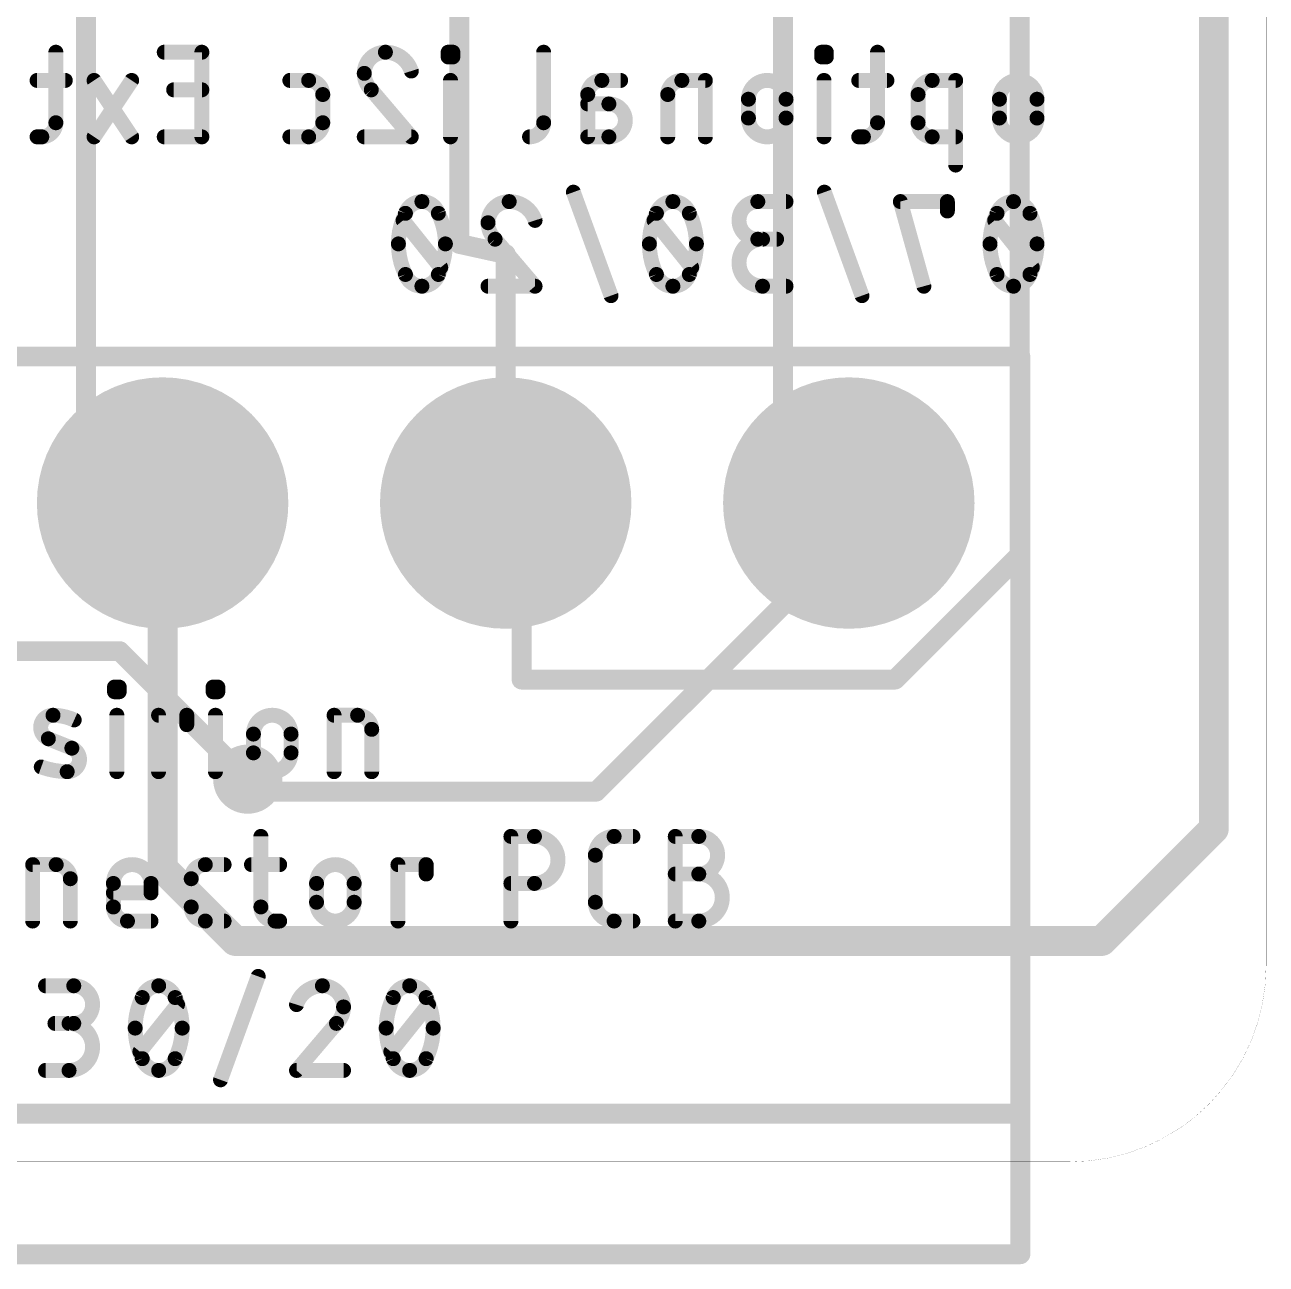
# Model space of a CAD drawing. Extents: x -319.4 to -300.4, y -295.5 to -269.4.
# Drawn here: x -313.04 to -300.38, y -295.52 to -282.88 of the extents above; entities that cross this region are included whole.
import ezdxf

# ---------------------------------------------------------------- set-up
doc = ezdxf.new("R2010")
doc.units = 0
for name, color, linetype in [('1', 12, 'CONTINUOUS'), ('16', 132, 'CONTINUOUS'), ('17', 110, 'CONTINUOUS'), ('18', 110, 'CONTINUOUS'), ('20', 31, 'CONTINUOUS'), ('21', 253, 'CONTINUOUS'), ('22', 253, 'CONTINUOUS'), ('30', 253, 'CONTINUOUS')]:
    doc.layers.add(name, color=color, linetype=linetype)

# ---------------------------------------------------------------- blocks, each defined once
blk = doc.blocks.new('ROUNDP')
at = {"const_width": 0.5}
blk.add_lwpolyline([(0, -0.25, 1), (0, 0.25, 1), (0, -0.25)], format="xyb", dxfattribs=at)
blk = doc.blocks.new('ROUNDV')
at = {"const_width": 0.5}
blk.add_lwpolyline([(0, -0.25, 1), (0, 0.25, 1), (0, -0.25)], format="xyb", dxfattribs=at)

msp = doc.modelspace()

# ---------------------------------------------------------------- linework, layer by layer
at = {"layer": '1'}
for points, const_width in [([(-300.9139, -276.733), (-300.9139, -291.084)], 0.3048), ([(-312.42, -287.655), (-312.42, -278.765)], 0.2032), ([(-311.785, -287.655), (-312.42, -287.655)], 0.2032), ([(-311.785, -287.655), (-311.6372, -287.759)], 0.2032), ([(-311.6372, -291.4858), (-311.6372, -287.759)], 0.3048), ([(-304.6372, -287.759), (-304.6372, -288.1272)], 0.2032), ([(-304.6372, -288.1272), (-307.213, -290.703)], 0.2032), ([(-310.642, -290.703), (-310.769, -290.576)], 0.2032), ([(-307.213, -290.703), (-310.642, -290.703)], 0.2032), ([(-300.9139, -291.084), (-302.0569, -292.227)], 0.3048), ([(-310.896, -292.227), (-311.6372, -291.4858)], 0.3048), ([(-302.0569, -292.227), (-310.896, -292.227)], 0.3048)]:
    msp.add_lwpolyline(points, dxfattribs=dict(at, const_width=const_width))
for points, const_width in [([(-312.42, -287.6042, 1), (-312.42, -287.7058)], 0.1016), ([(-311.7558, -287.6135, 1), (-311.8142, -287.6965)], 0.1016), ([(-311.785, -287.7058, 1), (-311.785, -287.6042)], 0.1016), ([(-312.4708, -287.655, 1), (-312.3692, -287.655)], 0.1016), ([(-311.561, -287.759, 1), (-311.7134, -287.759)], 0.1524), ([(-311.6664, -287.8005, 1), (-311.608, -287.7175)], 0.1016), ([(-304.5864, -287.759, 1), (-304.688, -287.759)], 0.1016), ([(-304.688, -288.1272, 1), (-304.5864, -288.1272)], 0.1016), ([(-304.6013, -288.1631, 1), (-304.6731, -288.0913)], 0.1016), ([(-310.7331, -290.5401, 1), (-310.8049, -290.6119)], 0.1016), ([(-310.642, -290.6522, 1), (-310.642, -290.7538)], 0.1016), ([(-310.6779, -290.7389, 1), (-310.6061, -290.6671)], 0.1016), ([(-307.2489, -290.6671, 1), (-307.1771, -290.7389)], 0.1016), ([(-307.213, -290.7538, 1), (-307.213, -290.6522)], 0.1016), ([(-300.86, -291.1379, 1), (-300.9678, -291.0301)], 0.1524), ([(-300.9901, -291.084, 1), (-300.8377, -291.084)], 0.1524), ([(-311.5833, -291.4319, 1), (-311.6911, -291.5397)], 0.1524), ([(-311.7134, -291.4858, 1), (-311.561, -291.4858)], 0.1524), ([(-310.896, -292.1508, 1), (-310.896, -292.3032)], 0.1524), ([(-310.9499, -292.2809, 1), (-310.8421, -292.1731)], 0.1524), ([(-302.1108, -292.1731, 1), (-302.003, -292.2809)], 0.1524), ([(-302.0569, -292.3032, 1), (-302.0569, -292.1508)], 0.1524)]:
    msp.add_lwpolyline(points, format="xyb", dxfattribs=dict(at, const_width=const_width))
at = {"layer": '16', "const_width": 0.2032}
for points in [[(-302.895, -288.29), (-302.895, -278.765)], [(-305.308, -287.3305), (-305.308, -280.797)], [(-308.61, -285.115), (-308.61, -282.575)], [(-308.1372, -285.219), (-308.61, -285.115)], [(-308.1372, -287.759), (-308.1372, -285.219)], [(-305.308, -287.3305), (-304.6372, -287.759)], [(-307.975, -288.29), (-308.1372, -287.759)], [(-307.975, -288.29), (-307.975, -289.56)], [(-304.165, -289.56), (-302.895, -288.29)], [(-312.0747, -289.2703), (-316.47, -289.2703)], [(-310.769, -290.576), (-312.0747, -289.2703)], [(-307.975, -289.56), (-304.165, -289.56)]]:
    msp.add_lwpolyline(points, dxfattribs=at)
at = {"layer": '16', "const_width": 0.1016}
for points in [[(-308.5991, -285.0654, 1), (-308.6209, -285.1646)], [(-308.6608, -285.115, 1), (-308.5592, -285.115)], [(-308.0864, -285.219, 1), (-308.188, -285.219)], [(-308.1481, -285.2686, 1), (-308.1263, -285.1694)], [(-305.2807, -287.2877, 1), (-305.3353, -287.3733)], [(-305.3588, -287.3305, 1), (-305.2572, -287.3305)], [(-308.0886, -287.7442, 1), (-308.1858, -287.7738)], [(-308.188, -287.759, 1), (-308.0864, -287.759)], [(-304.6645, -287.8018, 1), (-304.6099, -287.7162)], [(-307.9242, -288.29, 1), (-308.0258, -288.29)], [(-302.8591, -288.3259, 1), (-302.9309, -288.2541)], [(-308.0236, -288.3048, 1), (-307.9264, -288.2752)], [(-302.9458, -288.29, 1), (-302.8442, -288.29)], [(-312.0388, -289.2344, 1), (-312.1106, -289.3062)], [(-312.0747, -289.3211, 1), (-312.0747, -289.2195)], [(-307.975, -289.5092, 1), (-307.975, -289.6108)], [(-304.2009, -289.5241, 1), (-304.1291, -289.5959)], [(-304.165, -289.6108, 1), (-304.165, -289.5092)], [(-308.0258, -289.56, 1), (-307.9242, -289.56)], [(-310.8049, -290.6119, 1), (-310.7331, -290.5401)]]:
    msp.add_lwpolyline(points, format="xyb", dxfattribs=at)
at = {"layer": '20', "const_width": 0.001}
for points in [[(-300.38, -292.48), (-300.38, -271.4)], [(-317.38, -294.48), (-302.38, -294.48)]]:
    msp.add_lwpolyline(points, dxfattribs=at)
at = {"layer": '20'}
for points, const_width in [([(-302.38, -294.48, 0.4142), (-300.38, -292.48)], 0.001), ([(-300.3798, -292.48, 1), (-300.3802, -292.48)], 0.0005), ([(-300.3802, -292.48, 1), (-300.3798, -292.48)], 0.0005), ([(-302.38, -294.4798, 1), (-302.38, -294.4803)], 0.0005), ([(-302.38, -294.4803, 1), (-302.38, -294.4798)], 0.0005)]:
    msp.add_lwpolyline(points, format="xyb", dxfattribs=dict(at, const_width=const_width))
at = {"layer": '21'}
for points, const_width in [([(-316.8872, -286.264), (-306.3872, -286.264)], 0.2032), ([(-313.3872, -286.264), (-302.8872, -286.264)], 0.2032), ([(-302.8872, -286.264), (-302.8872, -293.988)], 0.2032), ([(-312.1279, -289.6842), (-312.1279, -289.6362)], 0.1524), ([(-312.1279, -289.6362), (-312.0799, -289.6362)], 0.1524), ([(-312.0799, -289.6842), (-312.1279, -289.6842)], 0.1524), ([(-312.0799, -289.6362), (-312.0799, -289.6842)], 0.1524), ([(-311.1221, -289.6842), (-311.1221, -289.6362)], 0.1524), ([(-311.1221, -289.6362), (-311.0741, -289.6362)], 0.1524), ([(-311.0741, -289.6842), (-311.1221, -289.6842)], 0.1524), ([(-311.0741, -289.6362), (-311.0741, -289.6842)], 0.1524), ([(-312.1039, -290.4998), (-312.1039, -289.9241)], 0.1524), ([(-311.6786, -290.4998), (-311.6786, -289.9241)], 0.1524), ([(-311.6786, -289.9241), (-311.3907, -289.9241)], 0.1524), ([(-311.3907, -289.9241), (-311.3907, -290.02)], 0.1524), ([(-311.0981, -290.4998), (-311.0981, -289.9241)], 0.1524), ([(-309.8879, -290.4998), (-309.8879, -289.9241)], 0.1524), ([(-309.8879, -289.9241), (-309.648, -289.9241)], 0.1524), ([(-312.5631, -290.2599), (-312.803, -290.164)], 0.1524), ([(-310.7109, -290.3079), (-310.7109, -290.116)], 0.1524), ([(-310.3271, -290.116), (-310.3271, -290.3079)], 0.1524), ([(-309.5041, -290.068), (-309.5041, -290.4998)], 0.1524), ([(-310.6347, -291.1602), (-310.6347, -291.8799)], 0.1524), ([(-308.0838, -292.0238), (-308.0838, -291.1602)], 0.1524), ([(-308.0838, -291.1602), (-307.8439, -291.1602)], 0.1524), ([(-307.0313, -291.1602), (-306.8394, -291.1602)], 0.1524), ([(-306.4074, -292.0238), (-306.4074, -291.1602)], 0.1524), ([(-306.4074, -291.1602), (-306.1675, -291.1602)], 0.1524), ([(-312.9626, -292.0238), (-312.9626, -291.4481)], 0.1524), ([(-312.9626, -291.4481), (-312.7227, -291.4481)], 0.1524), ([(-311.2017, -291.4481), (-311.0098, -291.4481)], 0.1524), ([(-310.7307, -291.4481), (-310.4428, -291.4481)], 0.1524), ([(-309.2364, -292.0238), (-309.2364, -291.4481)], 0.1524), ([(-309.2364, -291.4481), (-308.9485, -291.4481)], 0.1524), ([(-308.9485, -291.4481), (-308.9485, -291.544)], 0.1524), ([(-307.2232, -291.8319), (-307.2232, -291.3521)], 0.1524), ([(-306.4074, -291.544), (-306.1675, -291.544)], 0.1524), ([(-312.5788, -291.592), (-312.5788, -292.0238)], 0.1524), ([(-312.1396, -291.8799), (-312.1396, -291.64)], 0.1524), ([(-311.7558, -291.64), (-311.7558, -291.7359)], 0.1524), ([(-311.3456, -291.8799), (-311.3456, -291.592)], 0.1524), ([(-310.067, -291.8319), (-310.067, -291.64)], 0.1524), ([(-309.6832, -291.64), (-309.6832, -291.8319)], 0.1524), ([(-307.8439, -291.64), (-308.0838, -291.64)], 0.1524), ([(-311.7558, -291.7359), (-312.1396, -291.7359)], 0.1524), ([(-311.7558, -292.0238), (-311.9957, -292.0238)], 0.1524), ([(-311.0098, -292.0238), (-311.2017, -292.0238)], 0.1524), ([(-310.4908, -292.0238), (-310.4428, -292.0238)], 0.1524), ([(-306.8394, -292.0238), (-307.0313, -292.0238)], 0.1524), ([(-306.1675, -292.0238), (-306.4074, -292.0238)], 0.1524), ([(-311.0462, -293.6438), (-310.6623, -292.5882)], 0.1524), ([(-312.8315, -292.6842), (-312.5436, -292.6842)], 0.1524), ([(-311.8691, -293.3559), (-311.4853, -292.8761)], 0.1524), ([(-309.3088, -293.3559), (-308.925, -292.8761)], 0.1524), ([(-312.5436, -293.068), (-312.7355, -293.068)], 0.1524), ([(-309.8634, -293.068), (-310.2712, -293.5478)], 0.1524), ([(-312.8315, -293.5478), (-312.5916, -293.5478)], 0.1524), ([(-310.2712, -293.5478), (-309.7914, -293.5478)], 0.1524), ([(-306.3872, -293.988), (-316.8872, -293.988)], 0.2032), ([(-302.8872, -293.988), (-313.3872, -293.988)], 0.2032), ([(-302.8872, -293.988), (-302.8872, -295.423)], 0.2032), ([(-306.3872, -295.423), (-316.8872, -295.423)], 0.2032), ([(-302.8872, -295.423), (-313.3872, -295.423)], 0.2032)]:
    msp.add_lwpolyline(points, dxfattribs=dict(at, const_width=const_width))
for points, const_width in [([(-306.3872, -286.3148, 1), (-306.3872, -286.2132)], 0.1016), ([(-302.8364, -286.264, 1), (-302.938, -286.264)], 0.1016), ([(-302.8872, -286.3148, 1), (-302.8872, -286.2132)], 0.1016), ([(-312.0898, -289.6362, 1), (-312.166, -289.6362)], 0.0762), ([(-312.1279, -289.5981, 1), (-312.1279, -289.6743)], 0.0762), ([(-312.1279, -289.6461, 1), (-312.1279, -289.7223)], 0.0762), ([(-312.0418, -289.6362, 1), (-312.118, -289.6362)], 0.0762), ([(-312.0799, -289.6743, 1), (-312.0799, -289.5981)], 0.0762), ([(-312.0799, -289.7223, 1), (-312.0799, -289.6461)], 0.0762), ([(-311.084, -289.6362, 1), (-311.1602, -289.6362)], 0.0762), ([(-311.1221, -289.5981, 1), (-311.1221, -289.6743)], 0.0762), ([(-311.1221, -289.6461, 1), (-311.1221, -289.7223)], 0.0762), ([(-311.036, -289.6362, 1), (-311.1122, -289.6362)], 0.0762), ([(-311.0741, -289.6743, 1), (-311.0741, -289.5981)], 0.0762), ([(-311.0741, -289.7223, 1), (-311.0741, -289.6461)], 0.0762), ([(-312.166, -289.6842, 1), (-312.0898, -289.6842)], 0.0762), ([(-312.118, -289.6842, 1), (-312.0418, -289.6842)], 0.0762), ([(-311.1602, -289.6842, 1), (-311.084, -289.6842)], 0.0762), ([(-311.1122, -289.6842, 1), (-311.036, -289.6842)], 0.0762), ([(-312.755, -289.9241, 0.8318), (-312.803, -290.164)], 0.1524), ([(-312.7545, -289.886, 1), (-312.7556, -289.9622)], 0.0762), ([(-312.5391, -289.972, 0.1025), (-312.755, -289.9241)], 0.1524), ([(-312.7556, -289.9622, 1), (-312.7545, -289.886)], 0.0762), ([(-312.0658, -289.9241, 1), (-312.142, -289.9241)], 0.0762), ([(-311.6405, -289.9241, 1), (-311.7167, -289.9241)], 0.0762), ([(-311.6786, -289.886, 1), (-311.6786, -289.9622)], 0.0762), ([(-311.3526, -289.9241, 1), (-311.4288, -289.9241)], 0.0762), ([(-311.3907, -289.9622, 1), (-311.3907, -289.886)], 0.0762), ([(-311.06, -289.9241, 1), (-311.1362, -289.9241)], 0.0762), ([(-310.3271, -290.116, 1), (-310.7109, -290.116)], 0.1524), ([(-309.8498, -289.9241, 1), (-309.926, -289.9241)], 0.0762), ([(-309.8879, -289.886, 1), (-309.8879, -289.9622)], 0.0762), ([(-309.5041, -290.068, 0.4142), (-309.648, -289.9241)], 0.1524), ([(-309.648, -289.886, 1), (-309.648, -289.9622)], 0.0762), ([(-309.648, -289.9622, 1), (-309.648, -289.886)], 0.0762), ([(-312.5548, -290.0068, 1), (-312.5235, -289.9373)], 0.0762), ([(-311.4288, -290.02, 1), (-311.3526, -290.02)], 0.0762), ([(-312.7888, -290.1286, 1), (-312.8171, -290.1993)], 0.0762), ([(-312.8171, -290.1993, 1), (-312.7888, -290.1286)], 0.0762), ([(-310.6728, -290.116, 1), (-310.749, -290.116)], 0.0762), ([(-310.749, -290.116, 1), (-310.6728, -290.116)], 0.0762), ([(-310.289, -290.116, 1), (-310.3652, -290.116)], 0.0762), ([(-310.3652, -290.116, 1), (-310.289, -290.116)], 0.0762), ([(-309.466, -290.068, 1), (-309.5422, -290.068)], 0.0762), ([(-309.5422, -290.068, 1), (-309.466, -290.068)], 0.0762), ([(-312.6111, -290.4998, 0.8318), (-312.5631, -290.2599)], 0.1524), ([(-312.549, -290.2245, 1), (-312.5772, -290.2953)], 0.0762), ([(-312.5772, -290.2953, 1), (-312.549, -290.2245)], 0.0762), ([(-310.7109, -290.3079, 1), (-310.3271, -290.3079)], 0.1524), ([(-310.6728, -290.3079, 1), (-310.749, -290.3079)], 0.0762), ([(-310.289, -290.3079, 1), (-310.3652, -290.3079)], 0.0762), ([(-310.749, -290.3079, 1), (-310.6728, -290.3079)], 0.0762), ([(-310.3652, -290.3079, 1), (-310.289, -290.3079)], 0.0762), ([(-312.875, -290.4518, 0.083), (-312.6111, -290.4998)], 0.1524), ([(-312.8621, -290.416, 1), (-312.8879, -290.4877)], 0.0762), ([(-312.6105, -290.4617, 1), (-312.6116, -290.5379)], 0.0762), ([(-312.6116, -290.5379, 1), (-312.6105, -290.4617)], 0.0762), ([(-312.142, -290.4998, 1), (-312.0658, -290.4998)], 0.0762), ([(-311.7167, -290.4998, 1), (-311.6405, -290.4998)], 0.0762), ([(-311.1362, -290.4998, 1), (-311.06, -290.4998)], 0.0762), ([(-309.926, -290.4998, 1), (-309.8498, -290.4998)], 0.0762), ([(-309.5422, -290.4998, 1), (-309.466, -290.4998)], 0.0762), ([(-310.5966, -291.1602, 1), (-310.6728, -291.1602)], 0.0762), ([(-308.0457, -291.1602, 1), (-308.1219, -291.1602)], 0.0762), ([(-308.0838, -291.1221, 1), (-308.0838, -291.1983)], 0.0762), ([(-307.8439, -291.64, 1), (-307.8439, -291.1602)], 0.1524), ([(-307.8439, -291.1221, 1), (-307.8439, -291.1983)], 0.0762), ([(-307.8439, -291.1983, 1), (-307.8439, -291.1221)], 0.0762), ([(-307.0313, -291.1602, 0.4142), (-307.2232, -291.3521)], 0.1524), ([(-307.0313, -291.1221, 1), (-307.0313, -291.1983)], 0.0762), ([(-307.0313, -291.1983, 1), (-307.0313, -291.1221)], 0.0762), ([(-306.8394, -291.1983, 1), (-306.8394, -291.1221)], 0.0762), ([(-306.3693, -291.1602, 1), (-306.4455, -291.1602)], 0.0762), ([(-306.4074, -291.1221, 1), (-306.4074, -291.1983)], 0.0762), ([(-306.1675, -291.544, 1), (-306.1675, -291.1602)], 0.1524), ([(-306.1675, -291.1221, 1), (-306.1675, -291.1983)], 0.0762), ([(-306.1675, -291.1983, 1), (-306.1675, -291.1221)], 0.0762), ([(-312.9245, -291.4481, 1), (-313.0007, -291.4481)], 0.0762), ([(-312.9626, -291.41, 1), (-312.9626, -291.4862)], 0.0762), ([(-312.5788, -291.592, 0.4142), (-312.7227, -291.4481)], 0.1524), ([(-312.7227, -291.41, 1), (-312.7227, -291.4862)], 0.0762), ([(-312.7227, -291.4862, 1), (-312.7227, -291.41)], 0.0762), ([(-311.7558, -291.64, 1), (-312.1396, -291.64)], 0.1524), ([(-311.2017, -291.4481, 0.4142), (-311.3456, -291.592)], 0.1524), ([(-311.2017, -291.41, 1), (-311.2017, -291.4862)], 0.0762), ([(-311.2017, -291.4862, 1), (-311.2017, -291.41)], 0.0762), ([(-311.0098, -291.4862, 1), (-311.0098, -291.41)], 0.0762), ([(-310.7307, -291.41, 1), (-310.7307, -291.4862)], 0.0762), ([(-310.4428, -291.4862, 1), (-310.4428, -291.41)], 0.0762), ([(-309.6832, -291.64, 1), (-310.067, -291.64)], 0.1524), ([(-309.1983, -291.4481, 1), (-309.2745, -291.4481)], 0.0762), ([(-309.2364, -291.41, 1), (-309.2364, -291.4862)], 0.0762), ([(-308.9104, -291.4481, 1), (-308.9866, -291.4481)], 0.0762), ([(-308.9485, -291.4862, 1), (-308.9485, -291.41)], 0.0762), ([(-307.1851, -291.3521, 1), (-307.2613, -291.3521)], 0.0762), ([(-307.2613, -291.3521, 1), (-307.1851, -291.3521)], 0.0762), ([(-308.9866, -291.544, 1), (-308.9104, -291.544)], 0.0762), ([(-306.4074, -291.5059, 1), (-306.4074, -291.5821)], 0.0762), ([(-306.1675, -292.0238, 1), (-306.1675, -291.544)], 0.1524), ([(-306.1675, -291.5059, 1), (-306.1675, -291.5821)], 0.0762), ([(-306.1675, -291.5059, 1), (-306.1675, -291.5821)], 0.0762), ([(-306.1675, -291.5821, 1), (-306.1675, -291.5059)], 0.0762), ([(-312.5407, -291.592, 1), (-312.6169, -291.592)], 0.0762), ([(-312.6169, -291.592, 1), (-312.5407, -291.592)], 0.0762), ([(-312.1015, -291.64, 1), (-312.1777, -291.64)], 0.0762), ([(-312.1777, -291.64, 1), (-312.1015, -291.64)], 0.0762), ([(-311.7177, -291.64, 1), (-311.7939, -291.64)], 0.0762), ([(-311.7939, -291.64, 1), (-311.7177, -291.64)], 0.0762), ([(-311.3075, -291.592, 1), (-311.3837, -291.592)], 0.0762), ([(-311.3837, -291.592, 1), (-311.3075, -291.592)], 0.0762), ([(-310.0289, -291.64, 1), (-310.1051, -291.64)], 0.0762), ([(-310.1051, -291.64, 1), (-310.0289, -291.64)], 0.0762), ([(-309.6451, -291.64, 1), (-309.7213, -291.64)], 0.0762), ([(-309.7213, -291.64, 1), (-309.6451, -291.64)], 0.0762), ([(-308.0838, -291.6019, 1), (-308.0838, -291.6781)], 0.0762), ([(-307.8439, -291.6019, 1), (-307.8439, -291.6781)], 0.0762), ([(-307.8439, -291.6781, 1), (-307.8439, -291.6019)], 0.0762), ([(-312.1396, -291.6978, 1), (-312.1396, -291.774)], 0.0762), ([(-311.7939, -291.7359, 1), (-311.7177, -291.7359)], 0.0762), ([(-311.7558, -291.774, 1), (-311.7558, -291.6978)], 0.0762), ([(-310.067, -291.8319, 1), (-309.6832, -291.8319)], 0.1524), ([(-310.0289, -291.8319, 1), (-310.1051, -291.8319)], 0.0762), ([(-309.6451, -291.8319, 1), (-309.7213, -291.8319)], 0.0762), ([(-307.2232, -291.8319, 0.4142), (-307.0313, -292.0238)], 0.1524), ([(-307.1851, -291.8319, 1), (-307.2613, -291.8319)], 0.0762), ([(-312.1396, -291.8799, 0.4142), (-311.9957, -292.0238)], 0.1524), ([(-312.1015, -291.8799, 1), (-312.1777, -291.8799)], 0.0762), ([(-312.1777, -291.8799, 1), (-312.1015, -291.8799)], 0.0762), ([(-311.3456, -291.8799, 0.4142), (-311.2017, -292.0238)], 0.1524), ([(-311.3075, -291.8799, 1), (-311.3837, -291.8799)], 0.0762), ([(-311.3837, -291.8799, 1), (-311.3075, -291.8799)], 0.0762), ([(-310.6347, -291.8799, 0.4142), (-310.4908, -292.0238)], 0.1524), ([(-310.5966, -291.8799, 1), (-310.6728, -291.8799)], 0.0762), ([(-310.6728, -291.8799, 1), (-310.5966, -291.8799)], 0.0762), ([(-310.1051, -291.8319, 1), (-310.0289, -291.8319)], 0.0762), ([(-309.7213, -291.8319, 1), (-309.6451, -291.8319)], 0.0762), ([(-307.2613, -291.8319, 1), (-307.1851, -291.8319)], 0.0762), ([(-313.0007, -292.0238, 1), (-312.9245, -292.0238)], 0.0762), ([(-312.6169, -292.0238, 1), (-312.5407, -292.0238)], 0.0762), ([(-311.9957, -291.9857, 1), (-311.9957, -292.0619)], 0.0762), ([(-311.9957, -292.0619, 1), (-311.9957, -291.9857)], 0.0762), ([(-311.7558, -292.0619, 1), (-311.7558, -291.9857)], 0.0762), ([(-311.2017, -291.9857, 1), (-311.2017, -292.0619)], 0.0762), ([(-311.2017, -292.0619, 1), (-311.2017, -291.9857)], 0.0762), ([(-311.0098, -292.0619, 1), (-311.0098, -291.9857)], 0.0762), ([(-310.4908, -291.9857, 1), (-310.4908, -292.0619)], 0.0762), ([(-310.4908, -292.0619, 1), (-310.4908, -291.9857)], 0.0762), ([(-310.4428, -292.0619, 1), (-310.4428, -291.9857)], 0.0762), ([(-309.2745, -292.0238, 1), (-309.1983, -292.0238)], 0.0762), ([(-308.1219, -292.0238, 1), (-308.0457, -292.0238)], 0.0762), ([(-307.0313, -291.9857, 1), (-307.0313, -292.0619)], 0.0762), ([(-307.0313, -292.0619, 1), (-307.0313, -291.9857)], 0.0762), ([(-306.8394, -292.0619, 1), (-306.8394, -291.9857)], 0.0762), ([(-306.4074, -291.9857, 1), (-306.4074, -292.0619)], 0.0762), ([(-306.4455, -292.0238, 1), (-306.3693, -292.0238)], 0.0762), ([(-306.1675, -291.9857, 1), (-306.1675, -292.0619)], 0.0762), ([(-306.1675, -292.0619, 1), (-306.1675, -291.9857)], 0.0762), ([(-310.6265, -292.6013, 1), (-310.6981, -292.5752)], 0.0762), ([(-312.8315, -292.6461, 1), (-312.8315, -292.7223)], 0.0762), ([(-312.5436, -293.068, 1), (-312.5436, -292.6842)], 0.1524), ([(-312.5436, -292.6461, 1), (-312.5436, -292.7223)], 0.0762), ([(-312.5436, -292.7223, 1), (-312.5436, -292.6461)], 0.0762), ([(-311.6772, -292.6842, 0.3205), (-311.8451, -292.8041)], 0.1524), ([(-311.5093, -292.8041, 0.3205), (-311.6772, -292.6842)], 0.1524), ([(-311.6772, -292.6461, 1), (-311.6772, -292.7223)], 0.0762), ([(-311.6772, -292.7223, 1), (-311.6772, -292.6461)], 0.0762), ([(-310.0073, -292.6842, 0.3252), (-310.2712, -292.8761)], 0.1524), ([(-309.7914, -292.9001, 0.4142), (-310.0073, -292.6842)], 0.1524), ([(-310.0073, -292.6461, 1), (-310.0073, -292.7223)], 0.0762), ([(-310.0073, -292.7223, 1), (-310.0073, -292.6461)], 0.0762), ([(-309.1169, -292.6842, 0.3205), (-309.2848, -292.8041)], 0.1524), ([(-308.949, -292.8041, 0.3205), (-309.1169, -292.6842)], 0.1524), ([(-309.1169, -292.6461, 1), (-309.1169, -292.7223)], 0.0762), ([(-309.1169, -292.7223, 1), (-309.1169, -292.6461)], 0.0762), ([(-311.8451, -292.8041, 0.1139), (-311.9171, -293.116)], 0.1524), ([(-311.8812, -292.7918, 1), (-311.8091, -292.8165)], 0.0762), ([(-311.8109, -292.8208, 1), (-311.8794, -292.7875)], 0.0762), ([(-311.4373, -293.116, 0.1139), (-311.5093, -292.8041)], 0.1524), ([(-311.475, -292.7875, 1), (-311.5435, -292.8208)], 0.0762), ([(-311.5453, -292.8165, 1), (-311.4732, -292.7918)], 0.0762), ([(-309.2848, -292.8041, 0.1139), (-309.3568, -293.116)], 0.1524), ([(-309.3208, -292.7918, 1), (-309.2488, -292.8165)], 0.0762), ([(-309.2506, -292.8208, 1), (-309.3191, -292.7875)], 0.0762), ([(-308.877, -293.116, 0.1139), (-308.949, -292.8041)], 0.1524), ([(-308.9147, -292.7875, 1), (-308.9832, -292.8208)], 0.0762), ([(-308.985, -292.8165, 1), (-308.9129, -292.7918)], 0.0762), ([(-311.4555, -292.8999, 1), (-311.515, -292.8523)], 0.0762), ([(-310.3074, -292.8644, 1), (-310.2349, -292.8879)], 0.0762), ([(-309.8634, -293.068, 0.2053), (-309.7914, -292.9001)], 0.1524), ([(-309.7533, -292.9001, 1), (-309.8295, -292.9001)], 0.0762), ([(-309.8295, -292.9001, 1), (-309.7533, -292.9001)], 0.0762), ([(-308.8952, -292.8999, 1), (-308.9547, -292.8523)], 0.0762), ([(-312.7355, -293.0299, 1), (-312.7355, -293.1061)], 0.0762), ([(-312.5916, -293.5478, 1), (-312.5916, -293.068)], 0.1524), ([(-312.5916, -293.0299, 1), (-312.5916, -293.1061)], 0.0762), ([(-312.5436, -293.0299, 1), (-312.5436, -293.1061)], 0.0762), ([(-312.5436, -293.1061, 1), (-312.5436, -293.0299)], 0.0762), ([(-309.8896, -293.0404, 1), (-309.8371, -293.0956)], 0.0762), ([(-309.8343, -293.0927, 1), (-309.8924, -293.0433)], 0.0762), ([(-311.9171, -293.116, 0.1139), (-311.8451, -293.4279)], 0.1524), ([(-311.879, -293.116, 1), (-311.9552, -293.116)], 0.0762), ([(-311.9552, -293.116, 1), (-311.879, -293.116)], 0.0762), ([(-311.5093, -293.4279, 0.1139), (-311.4373, -293.116)], 0.1524), ([(-311.3992, -293.116, 1), (-311.4754, -293.116)], 0.0762), ([(-311.4754, -293.116, 1), (-311.3992, -293.116)], 0.0762), ([(-309.3568, -293.116, 0.1139), (-309.2848, -293.4279)], 0.1524), ([(-309.3187, -293.116, 1), (-309.3949, -293.116)], 0.0762), ([(-309.3949, -293.116, 1), (-309.3187, -293.116)], 0.0762), ([(-308.949, -293.4279, 0.1139), (-308.877, -293.116)], 0.1524), ([(-308.8389, -293.116, 1), (-308.9151, -293.116)], 0.0762), ([(-308.9151, -293.116, 1), (-308.8389, -293.116)], 0.0762), ([(-311.8989, -293.3321, 1), (-311.8394, -293.3797)], 0.0762), ([(-311.8091, -293.4155, 1), (-311.8812, -293.4402)], 0.0762), ([(-311.8451, -293.4279, 0.3205), (-311.6772, -293.5478)], 0.1524), ([(-311.8794, -293.4446, 1), (-311.8109, -293.4112)], 0.0762), ([(-311.6772, -293.5478, 0.3205), (-311.5093, -293.4279)], 0.1524), ([(-311.5435, -293.4112, 1), (-311.475, -293.4446)], 0.0762), ([(-311.4732, -293.4402, 1), (-311.5453, -293.4155)], 0.0762), ([(-309.3385, -293.3321, 1), (-309.279, -293.3797)], 0.0762), ([(-309.2848, -293.4279, 0.3205), (-309.1169, -293.5478)], 0.1524), ([(-309.2488, -293.4155, 1), (-309.3208, -293.4402)], 0.0762), ([(-309.3191, -293.4446, 1), (-309.2506, -293.4112)], 0.0762), ([(-309.1169, -293.5478, 0.3205), (-308.949, -293.4279)], 0.1524), ([(-308.9832, -293.4112, 1), (-308.9147, -293.4446)], 0.0762), ([(-308.9129, -293.4402, 1), (-308.985, -293.4155)], 0.0762), ([(-312.8315, -293.5097, 1), (-312.8315, -293.5859)], 0.0762), ([(-312.5916, -293.5097, 1), (-312.5916, -293.5859)], 0.0762), ([(-312.5916, -293.5859, 1), (-312.5916, -293.5097)], 0.0762), ([(-311.6772, -293.5097, 1), (-311.6772, -293.5859)], 0.0762), ([(-311.6772, -293.5859, 1), (-311.6772, -293.5097)], 0.0762), ([(-310.2712, -293.5097, 1), (-310.2712, -293.5859)], 0.0762), ([(-310.3002, -293.5231, 1), (-310.2421, -293.5725)], 0.0762), ([(-309.7914, -293.5859, 1), (-309.7914, -293.5097)], 0.0762), ([(-309.1169, -293.5097, 1), (-309.1169, -293.5859)], 0.0762), ([(-309.1169, -293.5859, 1), (-309.1169, -293.5097)], 0.0762), ([(-311.082, -293.6307, 1), (-311.0103, -293.6568)], 0.0762), ([(-306.3872, -294.0388, 1), (-306.3872, -293.9372)], 0.1016), ([(-302.8364, -293.988, 1), (-302.938, -293.988)], 0.1016), ([(-302.8872, -294.0388, 1), (-302.8872, -293.9372)], 0.1016), ([(-302.938, -293.988, 1), (-302.8364, -293.988)], 0.1016), ([(-306.3872, -295.4738, 1), (-306.3872, -295.3722)], 0.1016), ([(-302.938, -295.423, 1), (-302.8364, -295.423)], 0.1016), ([(-302.8872, -295.4738, 1), (-302.8872, -295.3722)], 0.1016)]:
    msp.add_lwpolyline(points, format="xyb", dxfattribs=dict(at, const_width=const_width))
at = {"layer": '22', "const_width": 0.1524}
for points in [[(-312.726, -283.1592), (-312.726, -283.8789)], [(-311.2366, -283.1592), (-311.6205, -283.1592)], [(-311.2366, -284.0228), (-311.2366, -283.1592)], [(-308.6763, -283.1592), (-308.7243, -283.1592)], [(-308.7243, -283.1592), (-308.7243, -283.2072)], [(-308.7243, -283.2072), (-308.6763, -283.2072)], [(-308.6763, -283.2072), (-308.6763, -283.1592)], [(-307.7502, -283.1592), (-307.7502, -283.8789)], [(-304.8663, -283.1592), (-304.9143, -283.1592)], [(-304.9143, -283.1592), (-304.9143, -283.2072)], [(-304.9143, -283.2072), (-304.8663, -283.2072)], [(-304.8663, -283.2072), (-304.8663, -283.1592)], [(-304.344, -283.1592), (-304.344, -283.8789)], [(-312.63, -283.4471), (-312.9179, -283.4471)], [(-311.9526, -284.0228), (-312.3364, -283.4471)], [(-311.9526, -283.4471), (-312.3364, -284.0228)], [(-310.1473, -283.4471), (-310.3392, -283.4471)], [(-308.7003, -284.0228), (-308.7003, -283.4471)], [(-307.1565, -283.4471), (-306.9646, -283.4471)], [(-306.1005, -283.4471), (-306.3403, -283.4471)], [(-306.1005, -284.0228), (-306.1005, -283.4471)], [(-304.8903, -284.0228), (-304.8903, -283.4471)], [(-304.2481, -283.4471), (-304.5359, -283.4471)], [(-303.5469, -283.4471), (-303.7868, -283.4471)], [(-303.5469, -284.3107), (-303.5469, -283.4471)], [(-311.2366, -283.543), (-311.5245, -283.543)], [(-310.0034, -283.8789), (-310.0034, -283.591)], [(-309.5083, -283.543), (-309.1005, -284.0228)], [(-307.3005, -284.0228), (-307.3005, -283.591)], [(-306.4843, -283.591), (-306.4843, -284.0228)], [(-303.9307, -283.591), (-303.9307, -283.8789)], [(-307.3005, -283.687), (-307.0846, -283.687)], [(-305.6613, -283.639), (-305.6613, -283.8309)], [(-305.2775, -283.8309), (-305.2775, -283.639)], [(-303.101, -283.639), (-303.101, -283.8309)], [(-302.7172, -283.8309), (-302.7172, -283.639)], [(-312.8699, -284.0228), (-312.9179, -284.0228)], [(-311.6205, -284.0228), (-311.2366, -284.0228)], [(-310.3392, -284.0228), (-310.1473, -284.0228)], [(-309.1005, -284.0228), (-309.5802, -284.0228)], [(-307.0846, -284.0228), (-307.3005, -284.0228)], [(-304.488, -284.0228), (-304.5359, -284.0228)], [(-303.7868, -284.0228), (-303.5469, -284.0228)], [(-307.0629, -285.6428), (-307.4467, -284.5872)], [(-304.5025, -285.6428), (-304.8864, -284.5872)], [(-305.2775, -284.6832), (-305.5654, -284.6832)], [(-303.6316, -284.6832), (-304.1114, -284.6832)], [(-304.1114, -284.6832), (-303.8715, -285.5468)], [(-303.6316, -284.7792), (-303.6316, -284.6832)], [(-308.8002, -285.3549), (-309.184, -284.8751)], [(-306.2399, -285.3549), (-306.6237, -284.8751)], [(-302.7652, -285.3549), (-303.149, -284.8751)], [(-308.2456, -285.067), (-307.8378, -285.5468)], [(-305.5654, -285.067), (-305.3735, -285.067)], [(-307.8378, -285.5468), (-308.3176, -285.5468)], [(-305.2775, -285.5468), (-305.5174, -285.5468)]]:
    msp.add_lwpolyline(points, dxfattribs=at)
at = {"layer": '22'}
for points, const_width in [([(-312.6879, -283.1592, 1), (-312.7641, -283.1592)], 0.0762), ([(-311.6205, -283.1211, 1), (-311.6205, -283.1973)], 0.0762), ([(-311.1986, -283.1592, 1), (-311.2747, -283.1592)], 0.0762), ([(-311.2366, -283.1973, 1), (-311.2366, -283.1211)], 0.0762), ([(-309.3643, -283.1592, 0.4142), (-309.5802, -283.3751)], 0.1524), ([(-309.1005, -283.3511, 0.3252), (-309.3643, -283.1592)], 0.1524), ([(-309.3643, -283.1211, 1), (-309.3643, -283.1973)], 0.0762), ([(-309.3643, -283.1973, 1), (-309.3643, -283.1211)], 0.0762), ([(-308.7243, -283.1211, 1), (-308.7243, -283.1973)], 0.0762), ([(-308.6862, -283.1592, 1), (-308.7624, -283.1592)], 0.0762), ([(-308.7243, -283.1691, 1), (-308.7243, -283.2453)], 0.0762), ([(-308.6382, -283.1592, 1), (-308.7144, -283.1592)], 0.0762), ([(-308.6763, -283.1973, 1), (-308.6763, -283.1211)], 0.0762), ([(-308.6763, -283.2453, 1), (-308.6763, -283.1691)], 0.0762), ([(-307.7121, -283.1592, 1), (-307.7883, -283.1592)], 0.0762), ([(-304.9143, -283.1211, 1), (-304.9143, -283.1973)], 0.0762), ([(-304.8762, -283.1592, 1), (-304.9524, -283.1592)], 0.0762), ([(-304.9143, -283.1691, 1), (-304.9143, -283.2453)], 0.0762), ([(-304.8282, -283.1592, 1), (-304.9044, -283.1592)], 0.0762), ([(-304.8663, -283.1973, 1), (-304.8663, -283.1211)], 0.0762), ([(-304.8663, -283.2453, 1), (-304.8663, -283.1691)], 0.0762), ([(-304.3059, -283.1592, 1), (-304.3821, -283.1592)], 0.0762), ([(-308.7624, -283.2072, 1), (-308.6862, -283.2072)], 0.0762), ([(-308.7144, -283.2072, 1), (-308.6382, -283.2072)], 0.0762), ([(-304.9524, -283.2072, 1), (-304.8762, -283.2072)], 0.0762), ([(-304.9044, -283.2072, 1), (-304.8282, -283.2072)], 0.0762), ([(-312.9179, -283.409, 1), (-312.9179, -283.4852)], 0.0762), ([(-312.63, -283.4852, 1), (-312.63, -283.409)], 0.0762), ([(-312.3047, -283.4259, 1), (-312.3681, -283.4682)], 0.0762), ([(-311.9209, -283.4682, 1), (-311.9843, -283.4259)], 0.0762), ([(-310.3392, -283.409, 1), (-310.3392, -283.4852)], 0.0762), ([(-310.0034, -283.591, 0.4142), (-310.1473, -283.4471)], 0.1524), ([(-310.1473, -283.409, 1), (-310.1473, -283.4852)], 0.0762), ([(-310.1473, -283.4852, 1), (-310.1473, -283.409)], 0.0762), ([(-309.5802, -283.3751, 0.2053), (-309.5083, -283.543)], 0.1524), ([(-309.5421, -283.3751, 1), (-309.6183, -283.3751)], 0.0762), ([(-309.6183, -283.3751, 1), (-309.5421, -283.3751)], 0.0762), ([(-309.1367, -283.3629, 1), (-309.0642, -283.3394)], 0.0762), ([(-308.6622, -283.4471, 1), (-308.7384, -283.4471)], 0.0762), ([(-307.1565, -283.4471, 0.4142), (-307.3005, -283.591)], 0.1524), ([(-307.1565, -283.409, 1), (-307.1565, -283.4852)], 0.0762), ([(-307.1565, -283.4852, 1), (-307.1565, -283.409)], 0.0762), ([(-306.9646, -283.4852, 1), (-306.9646, -283.409)], 0.0762), ([(-306.3403, -283.4471, 0.4142), (-306.4843, -283.591)], 0.1524), ([(-306.3403, -283.409, 1), (-306.3403, -283.4852)], 0.0762), ([(-306.3403, -283.4852, 1), (-306.3403, -283.409)], 0.0762), ([(-306.0624, -283.4471, 1), (-306.1386, -283.4471)], 0.0762), ([(-306.1005, -283.4852, 1), (-306.1005, -283.409)], 0.0762), ([(-305.2775, -283.639, 1), (-305.6613, -283.639)], 0.1524), ([(-304.8522, -283.4471, 1), (-304.9284, -283.4471)], 0.0762), ([(-304.5359, -283.409, 1), (-304.5359, -283.4852)], 0.0762), ([(-304.2481, -283.4852, 1), (-304.2481, -283.409)], 0.0762), ([(-303.7868, -283.4471, 0.4142), (-303.9307, -283.591)], 0.1524), ([(-303.7868, -283.409, 1), (-303.7868, -283.4852)], 0.0762), ([(-303.7868, -283.4852, 1), (-303.7868, -283.409)], 0.0762), ([(-303.5088, -283.4471, 1), (-303.585, -283.4471)], 0.0762), ([(-303.5469, -283.4852, 1), (-303.5469, -283.409)], 0.0762), ([(-302.7172, -283.639, 1), (-303.101, -283.639)], 0.1524), ([(-311.5245, -283.5049, 1), (-311.5245, -283.5811)], 0.0762), ([(-311.2366, -283.5811, 1), (-311.2366, -283.5049)], 0.0762), ([(-309.9653, -283.591, 1), (-310.0415, -283.591)], 0.0762), ([(-309.4792, -283.5183, 1), (-309.5373, -283.5677)], 0.0762), ([(-309.5345, -283.5706, 1), (-309.482, -283.5154)], 0.0762), ([(-307.2624, -283.591, 1), (-307.3386, -283.591)], 0.0762), ([(-306.4462, -283.591, 1), (-306.5224, -283.591)], 0.0762), ([(-303.8927, -283.591, 1), (-303.9688, -283.591)], 0.0762), ([(-310.0415, -283.591, 1), (-309.9653, -283.591)], 0.0762), ([(-307.3386, -283.591, 1), (-307.2624, -283.591)], 0.0762), ([(-307.3005, -283.6489, 1), (-307.3005, -283.7251)], 0.0762), ([(-307.0846, -284.0228, 1), (-307.0846, -283.687)], 0.1524), ([(-307.0846, -283.6489, 1), (-307.0846, -283.7251)], 0.0762), ([(-307.0846, -283.7251, 1), (-307.0846, -283.6489)], 0.0762), ([(-306.5224, -283.591, 1), (-306.4462, -283.591)], 0.0762), ([(-305.6232, -283.639, 1), (-305.6994, -283.639)], 0.0762), ([(-305.6994, -283.639, 1), (-305.6232, -283.639)], 0.0762), ([(-305.2394, -283.639, 1), (-305.3156, -283.639)], 0.0762), ([(-305.3156, -283.639, 1), (-305.2394, -283.639)], 0.0762), ([(-303.9688, -283.591, 1), (-303.8927, -283.591)], 0.0762), ([(-303.0629, -283.639, 1), (-303.1391, -283.639)], 0.0762), ([(-303.1391, -283.639, 1), (-303.0629, -283.639)], 0.0762), ([(-302.6791, -283.639, 1), (-302.7553, -283.639)], 0.0762), ([(-302.7553, -283.639, 1), (-302.6791, -283.639)], 0.0762), ([(-305.6613, -283.8309, 1), (-305.2775, -283.8309)], 0.1524), ([(-305.6232, -283.8309, 1), (-305.6994, -283.8309)], 0.0762), ([(-305.2394, -283.8309, 1), (-305.3156, -283.8309)], 0.0762), ([(-303.101, -283.8309, 1), (-302.7172, -283.8309)], 0.1524), ([(-303.0629, -283.8309, 1), (-303.1391, -283.8309)], 0.0762), ([(-302.6791, -283.8309, 1), (-302.7553, -283.8309)], 0.0762), ([(-312.8699, -284.0228, 0.4142), (-312.726, -283.8789)], 0.1524), ([(-312.6879, -283.8789, 1), (-312.7641, -283.8789)], 0.0762), ([(-312.7641, -283.8789, 1), (-312.6879, -283.8789)], 0.0762), ([(-310.1473, -284.0228, 0.4142), (-310.0034, -283.8789)], 0.1524), ([(-309.9653, -283.8789, 1), (-310.0415, -283.8789)], 0.0762), ([(-310.0415, -283.8789, 1), (-309.9653, -283.8789)], 0.0762), ([(-307.8942, -284.0228, 0.4142), (-307.7502, -283.8789)], 0.1524), ([(-307.7121, -283.8789, 1), (-307.7883, -283.8789)], 0.0762), ([(-307.7883, -283.8789, 1), (-307.7121, -283.8789)], 0.0762), ([(-305.6994, -283.8309, 1), (-305.6232, -283.8309)], 0.0762), ([(-305.3156, -283.8309, 1), (-305.2394, -283.8309)], 0.0762), ([(-304.488, -284.0228, 0.4142), (-304.344, -283.8789)], 0.1524), ([(-304.3059, -283.8789, 1), (-304.3821, -283.8789)], 0.0762), ([(-304.3821, -283.8789, 1), (-304.3059, -283.8789)], 0.0762), ([(-303.9307, -283.8789, 0.4142), (-303.7868, -284.0228)], 0.1524), ([(-303.8927, -283.8789, 1), (-303.9688, -283.8789)], 0.0762), ([(-303.9688, -283.8789, 1), (-303.8927, -283.8789)], 0.0762), ([(-303.1391, -283.8309, 1), (-303.0629, -283.8309)], 0.0762), ([(-302.7553, -283.8309, 1), (-302.6791, -283.8309)], 0.0762), ([(-312.9179, -283.9847, 1), (-312.9179, -284.0609)], 0.0762), ([(-312.8699, -283.9847, 1), (-312.8699, -284.0609)], 0.0762), ([(-312.8699, -284.0609, 1), (-312.8699, -283.9847)], 0.0762), ([(-312.3681, -284.0017, 1), (-312.3047, -284.0439)], 0.0762), ([(-311.9843, -284.0439, 1), (-311.9209, -284.0017)], 0.0762), ([(-311.6205, -283.9847, 1), (-311.6205, -284.0609)], 0.0762), ([(-311.2747, -284.0228, 1), (-311.1986, -284.0228)], 0.0762), ([(-311.2366, -284.0609, 1), (-311.2366, -283.9847)], 0.0762), ([(-310.3392, -283.9847, 1), (-310.3392, -284.0609)], 0.0762), ([(-310.1473, -283.9847, 1), (-310.1473, -284.0609)], 0.0762), ([(-310.1473, -284.0609, 1), (-310.1473, -283.9847)], 0.0762), ([(-309.5802, -283.9847, 1), (-309.5802, -284.0609)], 0.0762), ([(-309.1295, -284.0475, 1), (-309.0714, -283.9981)], 0.0762), ([(-309.1005, -284.0609, 1), (-309.1005, -283.9847)], 0.0762), ([(-308.7384, -284.0228, 1), (-308.6622, -284.0228)], 0.0762), ([(-307.8942, -283.9847, 1), (-307.8942, -284.0609)], 0.0762), ([(-307.3005, -283.9847, 1), (-307.3005, -284.0609)], 0.0762), ([(-307.3386, -284.0228, 1), (-307.2624, -284.0228)], 0.0762), ([(-307.0846, -283.9847, 1), (-307.0846, -284.0609)], 0.0762), ([(-307.0846, -284.0609, 1), (-307.0846, -283.9847)], 0.0762), ([(-306.5224, -284.0228, 1), (-306.4462, -284.0228)], 0.0762), ([(-306.1386, -284.0228, 1), (-306.0624, -284.0228)], 0.0762), ([(-304.9284, -284.0228, 1), (-304.8522, -284.0228)], 0.0762), ([(-304.5359, -283.9847, 1), (-304.5359, -284.0609)], 0.0762), ([(-304.488, -283.9847, 1), (-304.488, -284.0609)], 0.0762), ([(-304.488, -284.0609, 1), (-304.488, -283.9847)], 0.0762), ([(-303.7868, -283.9847, 1), (-303.7868, -284.0609)], 0.0762), ([(-303.7868, -284.0609, 1), (-303.7868, -283.9847)], 0.0762), ([(-303.5469, -284.0609, 1), (-303.5469, -283.9847)], 0.0762), ([(-303.585, -284.3107, 1), (-303.5088, -284.3107)], 0.0762), ([(-307.4109, -284.5742, 1), (-307.4825, -284.6003)], 0.0762), ([(-304.8506, -284.5742, 1), (-304.9222, -284.6003)], 0.0762), ([(-308.9921, -284.6832, 0.3205), (-309.16, -284.8031)], 0.1524), ([(-308.8242, -284.8031, 0.3205), (-308.9921, -284.6832)], 0.1524), ([(-308.9921, -284.6451, 1), (-308.9921, -284.7213)], 0.0762), ([(-308.9921, -284.7213, 1), (-308.9921, -284.6451)], 0.0762), ([(-308.1017, -284.6832, 0.4142), (-308.3176, -284.8991)], 0.1524), ([(-307.8378, -284.8751, 0.3252), (-308.1017, -284.6832)], 0.1524), ([(-308.1017, -284.6451, 1), (-308.1017, -284.7213)], 0.0762), ([(-308.1017, -284.7213, 1), (-308.1017, -284.6451)], 0.0762), ([(-306.4318, -284.6832, 0.3205), (-306.5997, -284.8031)], 0.1524), ([(-306.2639, -284.8031, 0.3205), (-306.4318, -284.6832)], 0.1524), ([(-306.4318, -284.6451, 1), (-306.4318, -284.7213)], 0.0762), ([(-306.4318, -284.7213, 1), (-306.4318, -284.6451)], 0.0762), ([(-305.5654, -284.6832, 1), (-305.5654, -285.067)], 0.1524), ([(-305.5654, -284.6451, 1), (-305.5654, -284.7213)], 0.0762), ([(-305.5654, -284.7213, 1), (-305.5654, -284.6451)], 0.0762), ([(-305.2775, -284.7213, 1), (-305.2775, -284.6451)], 0.0762), ([(-304.1114, -284.6451, 1), (-304.1114, -284.7213)], 0.0762), ([(-304.0747, -284.673, 1), (-304.1481, -284.6934)], 0.0762), ([(-303.5935, -284.6832, 1), (-303.6697, -284.6832)], 0.0762), ([(-303.6316, -284.7213, 1), (-303.6316, -284.6451)], 0.0762), ([(-302.9571, -284.6832, 0.3205), (-303.125, -284.8031)], 0.1524), ([(-302.7892, -284.8031, 0.3205), (-302.9571, -284.6832)], 0.1524), ([(-302.9571, -284.6451, 1), (-302.9571, -284.7213)], 0.0762), ([(-302.9571, -284.7213, 1), (-302.9571, -284.6451)], 0.0762), ([(-309.16, -284.8031, 0.1139), (-309.232, -285.115)], 0.1524), ([(-309.1961, -284.7908, 1), (-309.124, -284.8155)], 0.0762), ([(-309.1258, -284.8198, 1), (-309.1943, -284.7865)], 0.0762), ([(-308.7522, -285.115, 0.1139), (-308.8242, -284.8031)], 0.1524), ([(-308.7899, -284.7865, 1), (-308.8584, -284.8198)], 0.0762), ([(-308.8602, -284.8155, 1), (-308.7882, -284.7908)], 0.0762), ([(-306.5997, -284.8031, 0.1139), (-306.6717, -285.115)], 0.1524), ([(-306.6358, -284.7908, 1), (-306.5637, -284.8155)], 0.0762), ([(-306.5655, -284.8198, 1), (-306.634, -284.7865)], 0.0762), ([(-306.1919, -285.115, 0.1139), (-306.2639, -284.8031)], 0.1524), ([(-306.2296, -284.7865, 1), (-306.2981, -284.8198)], 0.0762), ([(-306.2999, -284.8155, 1), (-306.2278, -284.7908)], 0.0762), ([(-303.6697, -284.7792, 1), (-303.5935, -284.7792)], 0.0762), ([(-303.125, -284.8031, 0.1139), (-303.197, -285.115)], 0.1524), ([(-303.161, -284.7908, 1), (-303.089, -284.8155)], 0.0762), ([(-303.0908, -284.8198, 1), (-303.1593, -284.7865)], 0.0762), ([(-302.7172, -285.115, 0.1139), (-302.7892, -284.8031)], 0.1524), ([(-302.7549, -284.7865, 1), (-302.8234, -284.8198)], 0.0762), ([(-302.8252, -284.8155, 1), (-302.7531, -284.7908)], 0.0762), ([(-309.1543, -284.8513, 1), (-309.2138, -284.8989)], 0.0762), ([(-308.3176, -284.8991, 0.2053), (-308.2456, -285.067)], 0.1524), ([(-308.2795, -284.8991, 1), (-308.3557, -284.8991)], 0.0762), ([(-308.3557, -284.8991, 1), (-308.2795, -284.8991)], 0.0762), ([(-307.8741, -284.8869, 1), (-307.8016, -284.8634)], 0.0762), ([(-306.594, -284.8513, 1), (-306.6535, -284.8989)], 0.0762), ([(-303.1192, -284.8513, 1), (-303.1788, -284.8989)], 0.0762), ([(-309.232, -285.115, 0.1139), (-309.16, -285.4269)], 0.1524), ([(-309.1939, -285.115, 1), (-309.2701, -285.115)], 0.0762), ([(-308.8242, -285.4269, 0.1139), (-308.7522, -285.115)], 0.1524), ([(-308.7141, -285.115, 1), (-308.7903, -285.115)], 0.0762), ([(-308.2166, -285.0423, 1), (-308.2747, -285.0917)], 0.0762), ([(-308.2719, -285.0946, 1), (-308.2194, -285.0394)], 0.0762), ([(-306.6717, -285.115, 0.1139), (-306.5997, -285.4269)], 0.1524), ([(-306.6336, -285.115, 1), (-306.7098, -285.115)], 0.0762), ([(-306.2639, -285.4269, 0.1139), (-306.1919, -285.115)], 0.1524), ([(-306.1538, -285.115, 1), (-306.23, -285.115)], 0.0762), ([(-305.5174, -285.067, 1), (-305.5174, -285.5468)], 0.1524), ([(-305.5654, -285.0289, 1), (-305.5654, -285.1051)], 0.0762), ([(-305.5654, -285.1051, 1), (-305.5654, -285.0289)], 0.0762), ([(-305.5174, -285.1051, 1), (-305.5174, -285.0289)], 0.0762), ([(-305.3735, -285.1051, 1), (-305.3735, -285.0289)], 0.0762), ([(-303.197, -285.115, 0.1139), (-303.125, -285.4269)], 0.1524), ([(-303.1589, -285.115, 1), (-303.2351, -285.115)], 0.0762), ([(-302.7892, -285.4269, 0.1139), (-302.7172, -285.115)], 0.1524), ([(-302.6791, -285.115, 1), (-302.7553, -285.115)], 0.0762), ([(-309.2701, -285.115, 1), (-309.1939, -285.115)], 0.0762), ([(-308.7903, -285.115, 1), (-308.7141, -285.115)], 0.0762), ([(-306.7098, -285.115, 1), (-306.6336, -285.115)], 0.0762), ([(-306.23, -285.115, 1), (-306.1538, -285.115)], 0.0762), ([(-303.2351, -285.115, 1), (-303.1589, -285.115)], 0.0762), ([(-302.7553, -285.115, 1), (-302.6791, -285.115)], 0.0762), ([(-308.83, -285.3787, 1), (-308.7705, -285.3311)], 0.0762), ([(-306.2696, -285.3787, 1), (-306.2101, -285.3311)], 0.0762), ([(-302.7949, -285.3787, 1), (-302.7354, -285.3311)], 0.0762), ([(-309.124, -285.4145, 1), (-309.1961, -285.4392)], 0.0762), ([(-309.16, -285.4269, 0.3205), (-308.9921, -285.5468)], 0.1524), ([(-309.1943, -285.4436, 1), (-309.1258, -285.4102)], 0.0762), ([(-308.9921, -285.5468, 0.3205), (-308.8242, -285.4269)], 0.1524), ([(-308.8584, -285.4102, 1), (-308.7899, -285.4436)], 0.0762), ([(-308.7882, -285.4392, 1), (-308.8602, -285.4145)], 0.0762), ([(-306.5637, -285.4145, 1), (-306.6358, -285.4392)], 0.0762), ([(-306.5997, -285.4269, 0.3205), (-306.4318, -285.5468)], 0.1524), ([(-306.634, -285.4436, 1), (-306.5655, -285.4102)], 0.0762), ([(-306.4318, -285.5468, 0.3205), (-306.2639, -285.4269)], 0.1524), ([(-306.2981, -285.4102, 1), (-306.2296, -285.4436)], 0.0762), ([(-306.2278, -285.4392, 1), (-306.2999, -285.4145)], 0.0762), ([(-303.125, -285.4269, 0.3205), (-302.9571, -285.5468)], 0.1524), ([(-303.089, -285.4145, 1), (-303.161, -285.4392)], 0.0762), ([(-303.1593, -285.4436, 1), (-303.0908, -285.4102)], 0.0762), ([(-302.9571, -285.5468, 0.3205), (-302.7892, -285.4269)], 0.1524), ([(-302.8234, -285.4102, 1), (-302.7549, -285.4436)], 0.0762), ([(-302.7531, -285.4392, 1), (-302.8252, -285.4145)], 0.0762), ([(-308.9921, -285.5087, 1), (-308.9921, -285.5849)], 0.0762), ([(-308.9921, -285.5849, 1), (-308.9921, -285.5087)], 0.0762), ([(-308.3176, -285.5087, 1), (-308.3176, -285.5849)], 0.0762), ([(-307.8669, -285.5715, 1), (-307.8088, -285.5221)], 0.0762), ([(-307.8378, -285.5849, 1), (-307.8378, -285.5087)], 0.0762), ([(-306.4318, -285.5087, 1), (-306.4318, -285.5849)], 0.0762), ([(-306.4318, -285.5849, 1), (-306.4318, -285.5087)], 0.0762), ([(-305.5174, -285.5087, 1), (-305.5174, -285.5849)], 0.0762), ([(-305.5174, -285.5849, 1), (-305.5174, -285.5087)], 0.0762), ([(-305.2775, -285.5849, 1), (-305.2775, -285.5087)], 0.0762), ([(-303.9082, -285.557, 1), (-303.8348, -285.5366)], 0.0762), ([(-302.9571, -285.5087, 1), (-302.9571, -285.5849)], 0.0762), ([(-302.9571, -285.5849, 1), (-302.9571, -285.5087)], 0.0762), ([(-307.0987, -285.6558, 1), (-307.027, -285.6297)], 0.0762), ([(-304.5383, -285.6558, 1), (-304.4667, -285.6297)], 0.0762)]:
    msp.add_lwpolyline(points, format="xyb", dxfattribs=dict(at, const_width=const_width))

# ---------------------------------------------------------------- block references
at = {"layer": '17', "xscale": 2.413, "yscale": 2.413}
for p in [(-311.6372, -287.759), (-311.6372, -287.759), (-308.1372, -287.759), (-308.1372, -287.759), (-304.6372, -287.759), (-304.6372, -287.759)]:
    msp.add_blockref('ROUNDP', p, dxfattribs=at)
at = {"layer": '18', "xscale": 0.7056, "yscale": 0.7056}
msp.add_blockref('ROUNDV', (-310.769, -290.576), dxfattribs=at)
msp.add_blockref('ROUNDV', (-310.769, -290.576), dxfattribs=at)
at = {"layer": '30', "xscale": 2.5654, "yscale": 2.5654}
for p in [(-311.6372, -287.759), (-308.1372, -287.759), (-304.6372, -287.759)]:
    msp.add_blockref('ROUNDP', p, dxfattribs=at)

doc.saveas('drawing.dxf')
